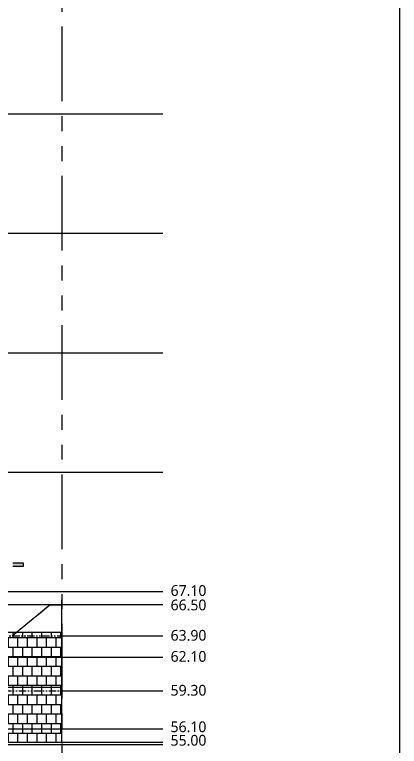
# Model space of a CAD drawing. Header units: millimetres. Extents: x 37653813 to 38677796, y 586285 to 874285.
# Drawn here: x 37984612 to 38016813, y 763684 to 824941 of the extents above; entities that cross this region are included whole.
import ezdxf
from ezdxf.enums import TextEntityAlignment as Align

# ---------------------------------------------------------------- set-up
doc = ezdxf.new("R2010")
doc.units = ezdxf.units.MM
doc.header["$LTSCALE"] = 1000
doc.header["$MEASUREMENT"] = 0
doc.linetypes.add('PHANTOM2', pattern=[1.25, 0.625, -0.125, 0.125, -0.125, 0.125, -0.125])
doc.layers.get('0').update_dxf_attribs({"linetype": 'CONTINUOUS'})
doc.layers.get('Defpoints').update_dxf_attribs({"color": 161, "linetype": 'CONTINUOUS'})
for name, color, linetype in [('cen', 1, 'CONTINUOUS'), ('CON', 2, 'CONTINUOUS'), ('ELE-2', 3, 'CONTINUOUS'), ('ELE2', 3, 'CONTINUOUS'), ('h 252', 252, 'CONTINUOUS'), ('대지경계선', 4, 'PHANTOM2'), ('먹-(배면캐노피)', 10, 'CONTINUOUS')]:
    doc.layers.add(name, color=color, linetype=linetype)
doc.styles.add('나눔바른고딕', font='NanumBarunGothic.ttf')

msp = doc.modelspace()

# ---------------------------------------------------------------- hatches: boundary and pattern name
at = {"layer": 'h 252', "ltscale": 0.1}
h = msp.add_hatch(dxfattribs=at)
h.set_pattern_fill('AR-B88', color=256, scale=100)
h.set_pattern_definition([(0, (22091, -1e-10), (0, 800), []), (90, (22091, -1e-10), (-400, 800), [800, -800])])
h.paths.add_polyline_path([(37975117.2, 768642.5), (37969174, 764521.9), (37969174, 764042.5), (37988559.5, 764042.5), (37988559.5, 773242.5), (37983323.3, 773242.5), (37976123.3, 768642.5)])
at = {"layer": '먹-(배면캐노피)', "ltscale": 0.1}
h = msp.add_hatch(color=256, dxfattribs=at)
h.dxf.hatch_style = 1
h.paths.add_polyline_path([(37985324, 778742.5), (37985324, 779042.5), (37984449, 779042.5), (37984449, 778742.5)])

# ---------------------------------------------------------------- linework, layer by layer
at = {"ltscale": 0.1}
for points in [[(37940124, 764042.5), (37997018.4, 764042.5)], [(37725834.4, 763842.5), (37997018.4, 763842.5)]]:
    msp.add_lwpolyline(points, dxfattribs=at)
at = {"layer": 'cen', "ltscale": 5}
for p, q in [((37725834.4, 816642.5), (37997018.4, 816642.5)), ((37725834.4, 806642.5), (37997018.4, 806642.5)), ((37725834.4, 796642.5), (37997018.4, 796642.5)), ((37725834.4, 786642.5), (37997018.4, 786642.5)), ((37725834.4, 776642.5), (37997018.4, 776642.5)), ((37725834.4, 771142.5), (37997018.4, 771142.5)), ((37725834.4, 765142.5), (37997018.4, 765142.5))]:
    msp.add_line(p, q, dxfattribs=at)
at = {"layer": 'CON', "ltscale": 0.1}
for p, q in [((37988559.5, 764042.5), (37988559.5, 775942.5)), ((37976123.3, 768642.5), (37988559.5, 768642.5))]:
    msp.add_line(p, q, dxfattribs=at)
for points in [[(37984774.5, 773242.5), (37987561, 775542.5), (37988559.5, 775542.5)], [(37968482.6, 764042.5), (37975117.2, 768642.5), (37976123.3, 768642.5), (37983323.3, 773242.5), (37988559.5, 773242.5)]]:
    msp.add_lwpolyline(points, dxfattribs=at)
at = {"layer": 'Defpoints', "ltscale": 10000}
for p, q in [((37997018.4, 775542.5), (37803499, 775542.5)), ((37988559.5, 772942.5), (37997018.4, 772942.5)), ((37988559.5, 768342.5), (37997018.4, 768342.5))]:
    msp.add_line(p, q, dxfattribs=at)
at = {"layer": 'Defpoints'}
msp.add_lwpolyline([(37665813.4, 866535), (38016813.4, 866535), (38016813.4, 594118.8), (37665813.4, 594118.8)], close=True, dxfattribs=at)
at = {"layer": 'ELE-2', "ltscale": 0.1}
msp.add_line((37987561, 775542.5), (37984449, 775542.5), dxfattribs=at)
at = {"layer": 'ELE2'}
msp.add_lwpolyline([(37984449, 779042.5), (37985324, 779042.5), (37985324, 778742.5), (37984449, 778742.5)], dxfattribs=at)
at = {"layer": '대지경계선'}
for p, q in [((37984411, 772942.5), (37988559.5, 772942.5)), ((37976211, 768342.5), (37988559.5, 768342.5))]:
    msp.add_line(p, q, dxfattribs=at)
at = {"layer": '대지경계선', "ltscale": 10}
msp.add_lwpolyline([(37988559.5, 836435.4), (37988559.5, 749542.5)], dxfattribs=at)
at = {"layer": '대지경계선'}
msp.add_lwpolyline([(37969009.1, 764042.5), (37975211, 768342.5), (37976211, 768342.5), (37983411, 772942.5), (37984411, 772942.5), (37987561, 775542.5), (37988559.5, 775542.5)], dxfattribs=at)

# ---------------------------------------------------------------- texts
at = {"layer": 'Defpoints', "ltscale": 10000, "style": '나눔바른고딕'}
for s, p in [('67.10', (38000663.5, 777180.9)), ('66.50', (38000663.5, 775972.6)), ('62.10', (38000663.5, 771664.4)), ('56.10', (38000663.5, 765774.5)), ('55.00', (38000663.5, 764644))]:
    msp.add_text(s, height=900, dxfattribs=at).set_placement(p, align=Align.TOP_RIGHT)
at = {"layer": 'Defpoints', "color": 1, "ltscale": 10000, "style": '나눔바른고딕'}
for s, p in [('63.90', (38000663.5, 773431.2)), ('59.30', (38000663.5, 768831.2))]:
    msp.add_text(s, height=900, dxfattribs=at).set_placement(p, align=Align.TOP_RIGHT)

doc.saveas('drawing.dxf')
